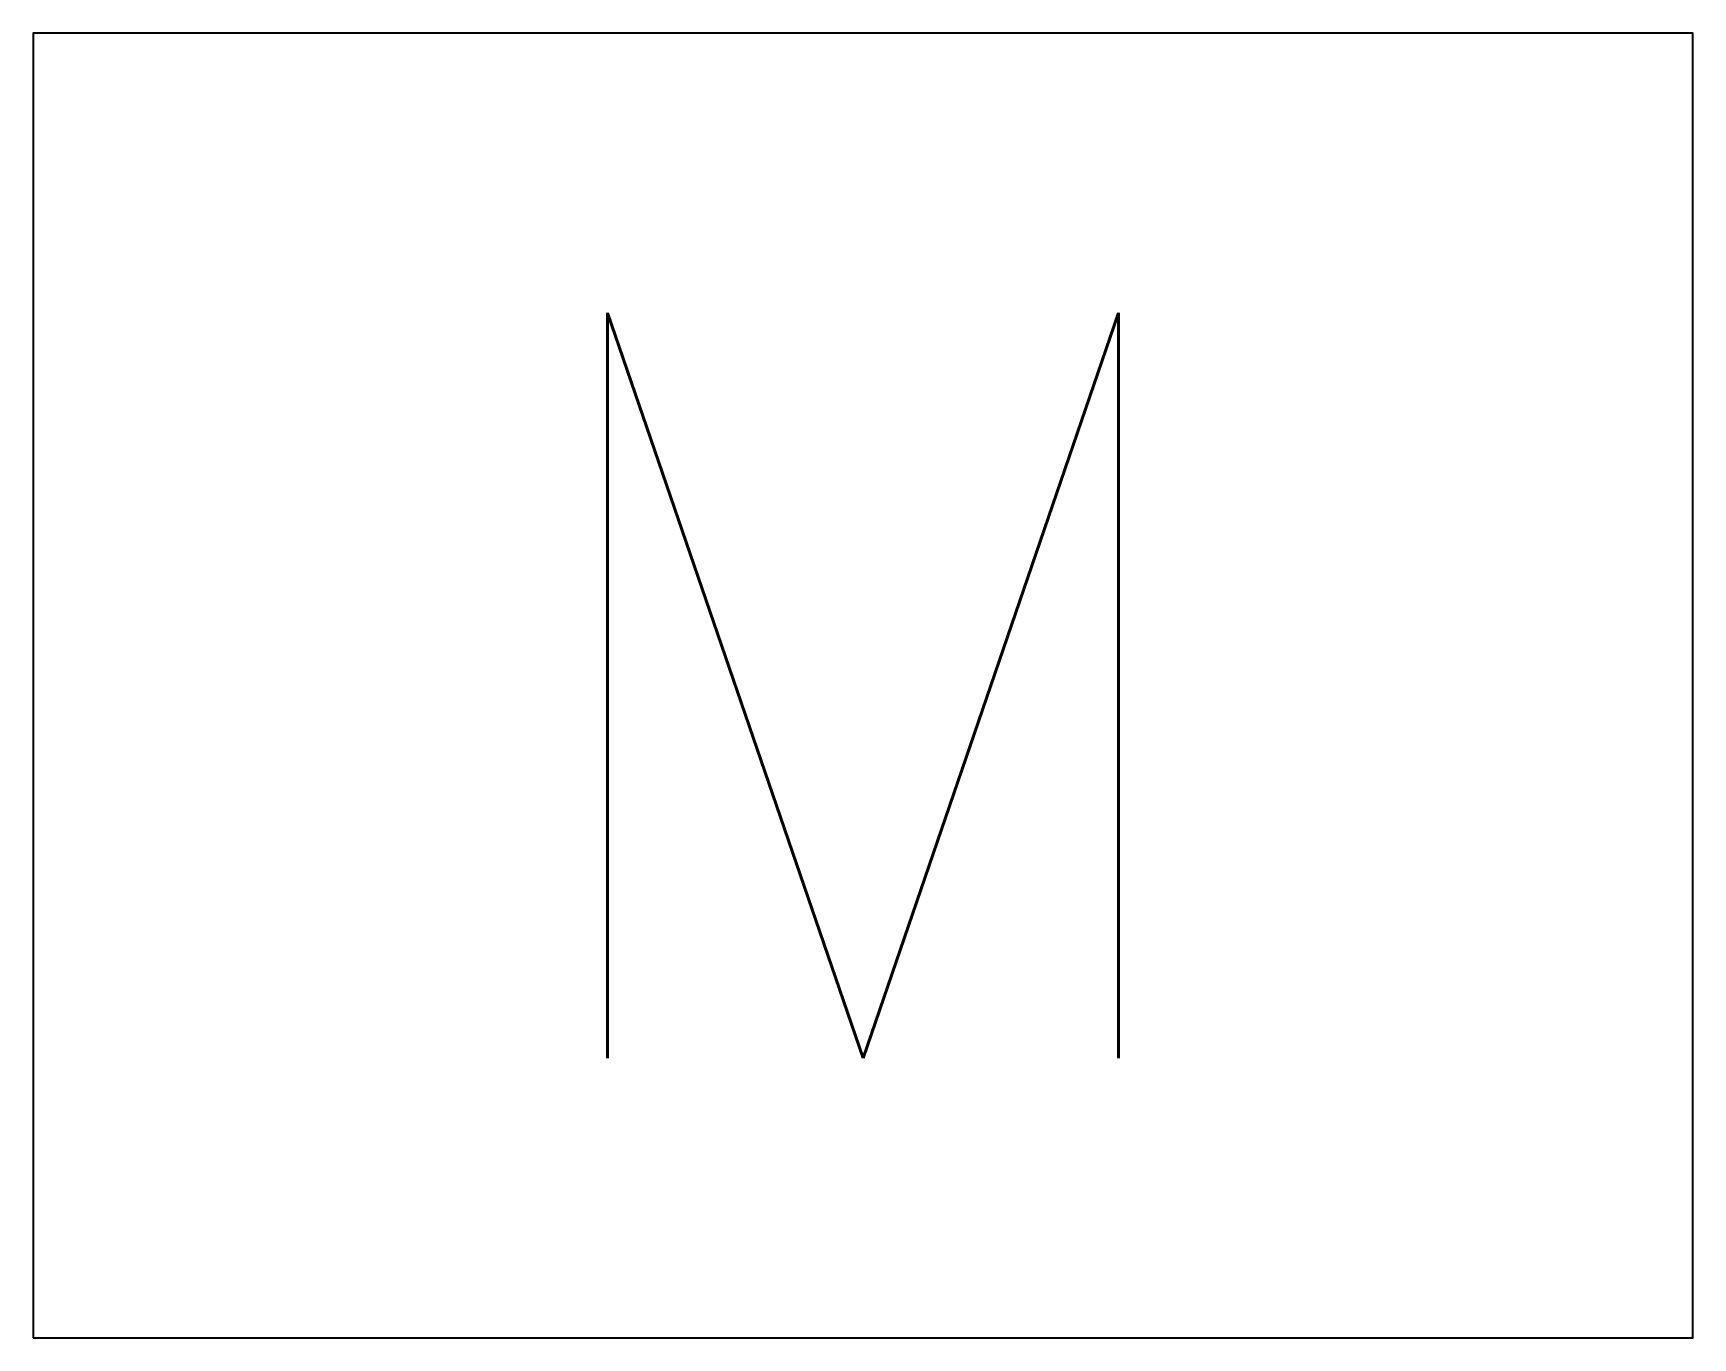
# Model space of a CAD drawing. Header units: millimetres. Extents: x -10115.313 to -10114.868, y 55.599 to 55.949.
import ezdxf
from ezdxf.enums import TextEntityAlignment as Align

# ---------------------------------------------------------------- set-up
doc = ezdxf.new("R2010")
doc.units = ezdxf.units.MM
doc.header["$LTSCALE"] = 10
doc.layers.add('Tub_componentes', color=2, linetype='Continuous')
doc.styles.add('r80', font='romans.shx')

msp = doc.modelspace()

# ---------------------------------------------------------------- linework, layer by layer
at = {"layer": 'Tub_componentes'}
msp.add_lwpolyline([(-10115.31331, 55.59922), (-10114.86808, 55.59922), (-10114.86808, 55.94922), (-10115.31331, 55.94922)], close=True, dxfattribs=at)

# ---------------------------------------------------------------- texts
at = {"layer": 'Tub_componentes', "color": 3, "linetype": 'Continuous', "style": 'r80'}
msp.add_text('M', height=0.2, dxfattribs=at).set_placement((-10115.09069, 55.77422), align=Align.MIDDLE_CENTER)

doc.saveas('drawing.dxf')
